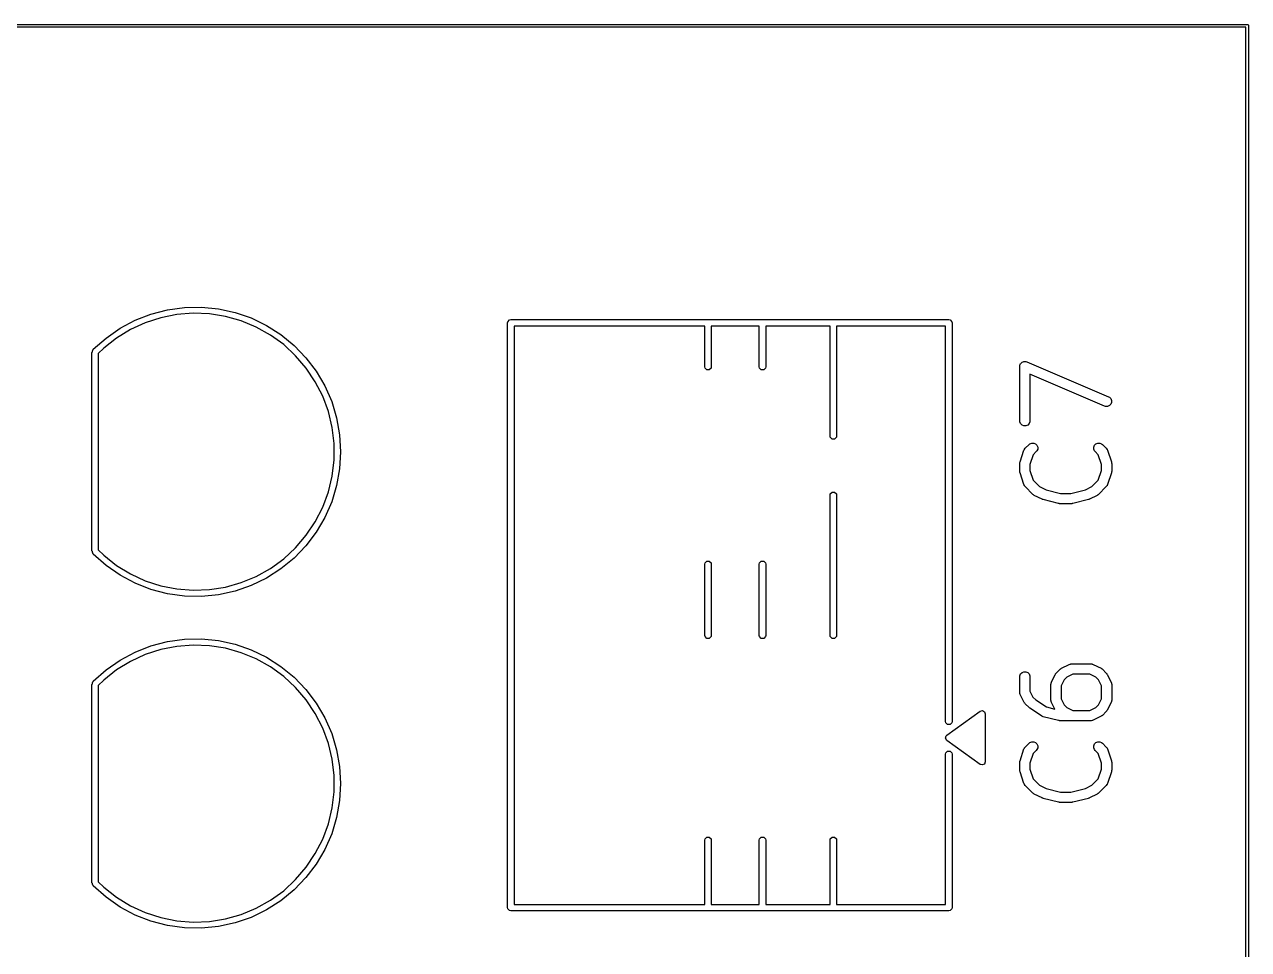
# Model space of a CAD drawing. Extents: x 4.07 to 10.8, y -5 to -0.8.
# Drawn here: x 9.916 to 10.801, y -1.468 to -0.799 of the extents above; entities that cross this region are included whole.
import ezdxf

# ---------------------------------------------------------------- set-up
doc = ezdxf.new("R2010")
doc.units = 0
doc.header["$MEASUREMENT"] = 0
doc.layers.add('BLACK', color=7, linetype='CONTINUOUS')

msp = doc.modelspace()

# ---------------------------------------------------------------- linework, layer by layer
at = {"layer": 'BLACK', "linetype": 'CONTINUOUS'}
for p, q in [((5.8, -0.79902), (10.8, -0.79902)), ((10.79902, -0.80098), (5.80098, -0.80098)), ((10.79902, -4.99902), (10.79902, -0.80098)), ((10.8, -0.79902), (10.80038, -0.79909)), ((10.80038, -0.79909), (10.80091, -0.79962)), ((10.80091, -0.79962), (10.80098, -0.8)), ((10.80098, -0.8), (10.80098, -5)), ((9.99616, -1.0129), (10.00764, -1.0084)), ((10.00764, -1.0084), (10.01957, -1.00529)), ((10.01957, -1.00529), (10.03178, -1.0036)), ((10.03803, -1.00784), (10.02627, -1.00877)), ((10.03178, -1.0036), (10.04411, -1.00336)), ((10.04982, -1.00831), (10.03803, -1.00784)), ((10.04411, -1.00336), (10.05638, -1.00456)), ((10.06147, -1.01015), (10.04982, -1.00831)), ((10.05638, -1.00456), (10.06843, -1.00721)), ((10.06843, -1.00721), (10.08008, -1.01125)), ((9.98528, -1.01871), (9.99616, -1.0129)), ((10.00349, -1.01471), (9.99278, -1.01965)), ((10.01471, -1.01107), (10.00349, -1.01471)), ((10.02627, -1.00877), (10.01471, -1.01107)), ((10.07282, -1.01335), (10.06147, -1.01015)), ((10.08372, -1.01787), (10.07282, -1.01335)), ((10.08008, -1.01125), (10.09117, -1.01663)), ((10.09117, -1.01663), (10.10156, -1.02328)), ((10.26543, -1.01485), (10.26561, -1.01395)), ((10.26543, -1.43769), (10.26543, -1.01485)), ((10.26561, -1.01395), (10.26689, -1.01267)), ((10.26689, -1.01267), (10.2678, -1.01249)), ((10.2678, -1.01249), (10.58433, -1.01249)), ((10.40795, -1.01721), (10.27016, -1.01721)), ((10.27016, -1.01721), (10.27016, -1.43532)), ((10.40795, -1.04666), (10.40795, -1.01721)), ((10.44732, -1.01721), (10.41268, -1.01721)), ((10.41268, -1.01721), (10.41268, -1.04666)), ((10.44732, -1.04666), (10.44732, -1.01721)), ((10.4985, -1.01721), (10.45205, -1.01721)), ((10.45205, -1.01721), (10.45205, -1.04666)), ((10.4985, -1.09662), (10.4985, -1.01721)), ((10.58197, -1.01721), (10.50323, -1.01721)), ((10.50323, -1.01721), (10.50323, -1.09662)), ((10.58197, -1.30304), (10.58197, -1.01721)), ((10.58433, -1.01249), (10.58523, -1.01267)), ((10.58523, -1.01267), (10.58651, -1.01395)), ((10.58651, -1.01395), (10.58669, -1.01485)), ((10.58669, -1.01485), (10.58669, -1.30304)), ((9.96595, -1.03395), (9.97517, -1.02576)), ((9.98272, -1.02582), (9.97346, -1.03312)), ((9.97517, -1.02576), (9.98528, -1.01871)), ((9.99278, -1.01965), (9.98272, -1.02582)), ((10.09401, -1.02363), (10.08372, -1.01787)), ((10.10355, -1.03056), (10.09401, -1.02363)), ((10.10156, -1.02328), (10.11109, -1.0311)), ((9.96529, -1.03525), (9.96595, -1.03395)), ((9.97346, -1.03312), (9.96951, -1.03706)), ((10.11221, -1.03857), (10.10355, -1.03056)), ((10.11109, -1.0311), (10.11963, -1.03999)), ((9.9648, -1.03713), (9.96498, -1.03623)), ((9.9648, -1.17887), (9.9648, -1.03713)), ((9.96498, -1.03623), (9.96538, -1.03583)), ((9.96538, -1.03583), (9.96529, -1.03525)), ((9.96951, -1.03706), (9.96953, -1.03713)), ((9.96953, -1.03713), (9.96953, -1.17887)), ((10.11987, -1.04754), (10.11221, -1.03857)), ((10.11963, -1.03999), (10.12708, -1.04982)), ((10.63629, -1.04419), (10.63679, -1.04371)), ((10.63679, -1.04371), (10.63728, -1.04321)), ((10.63728, -1.04321), (10.6373, -1.0432)), ((10.6373, -1.0432), (10.63732, -1.04319)), ((10.63732, -1.04319), (10.63797, -1.04293)), ((10.63797, -1.04293), (10.63861, -1.04266)), ((10.63861, -1.04266), (10.63864, -1.04266)), ((10.63864, -1.04266), (10.63866, -1.04265)), ((10.63866, -1.04265), (10.63936, -1.04266)), ((10.63936, -1.04266), (10.64005, -1.04266)), ((10.64005, -1.04266), (10.64008, -1.04267)), ((10.64008, -1.04267), (10.6401, -1.04267)), ((10.6401, -1.04267), (10.64079, -1.04289)), ((10.64079, -1.04289), (10.69984, -1.0682)), ((10.12643, -1.05735), (10.11987, -1.04754)), ((10.12708, -1.04982), (10.13331, -1.06046)), ((10.40813, -1.04757), (10.40795, -1.04666)), ((10.40941, -1.04884), (10.40813, -1.04757)), ((10.41122, -1.04884), (10.40941, -1.04884)), ((10.4125, -1.04757), (10.41122, -1.04884)), ((10.41268, -1.04666), (10.4125, -1.04757)), ((10.4475, -1.04757), (10.44732, -1.04666)), ((10.44878, -1.04884), (10.4475, -1.04757)), ((10.45059, -1.04884), (10.44878, -1.04884)), ((10.45187, -1.04757), (10.45059, -1.04884)), ((10.45205, -1.04666), (10.45187, -1.04757)), ((10.63564, -1.04628), (10.63571, -1.04556)), ((10.63564, -1.08565), (10.63564, -1.04628)), ((10.63571, -1.04556), (10.63572, -1.04554)), ((10.63572, -1.04552), (10.636, -1.04488)), ((10.63572, -1.04554), (10.63572, -1.04552)), ((10.636, -1.04488), (10.63626, -1.04423)), ((10.63626, -1.04423), (10.63628, -1.04422)), ((10.63628, -1.04422), (10.63629, -1.04419)), ((10.69693, -1.07498), (10.64302, -1.05188)), ((10.64302, -1.05188), (10.64302, -1.08565)), ((10.13178, -1.06785), (10.12643, -1.05735)), ((10.13331, -1.06046), (10.13825, -1.07175)), ((10.13586, -1.07892), (10.13178, -1.06785)), ((10.69984, -1.0682), (10.70048, -1.06855)), ((10.70048, -1.06855), (10.70148, -1.06958)), ((10.70148, -1.06958), (10.70202, -1.07092)), ((10.13862, -1.09039), (10.13586, -1.07892)), ((10.13825, -1.07175), (10.14183, -1.08355)), ((10.69762, -1.0752), (10.69693, -1.07498)), ((10.69906, -1.07522), (10.69762, -1.0752)), ((10.7004, -1.07468), (10.69906, -1.07522)), ((10.70143, -1.07368), (10.7004, -1.07468)), ((10.702, -1.07236), (10.70143, -1.07368)), ((10.70202, -1.07092), (10.702, -1.07236)), ((10.14183, -1.08355), (10.144, -1.09569)), ((10.63571, -1.08637), (10.63564, -1.08565)), ((10.63626, -1.0877), (10.63571, -1.08637)), ((10.63728, -1.08872), (10.63626, -1.0877)), ((10.6424, -1.0877), (10.64138, -1.08872)), ((10.64295, -1.08637), (10.6424, -1.0877)), ((10.64302, -1.08565), (10.64295, -1.08637)), ((10.14, -1.1021), (10.13862, -1.09039)), ((10.144, -1.09569), (10.14472, -1.108)), ((10.49868, -1.09753), (10.4985, -1.09662)), ((10.50323, -1.09662), (10.50305, -1.09753)), ((10.63861, -1.08927), (10.63728, -1.08872)), ((10.64005, -1.08927), (10.63861, -1.08927)), ((10.64138, -1.08872), (10.64005, -1.08927)), ((10.14, -1.108), (10.14, -1.1021)), ((10.49996, -1.0988), (10.49868, -1.09753)), ((10.50177, -1.0988), (10.49996, -1.0988)), ((10.50305, -1.09753), (10.50177, -1.0988)), ((10.63908, -1.1061), (10.63954, -1.10554)), ((10.63954, -1.10554), (10.64235, -1.10273)), ((10.64235, -1.10273), (10.64291, -1.10227)), ((10.64291, -1.10227), (10.64424, -1.10172)), ((10.64424, -1.10172), (10.64568, -1.10172)), ((10.64568, -1.10172), (10.64701, -1.10227)), ((10.64701, -1.10227), (10.64803, -1.10329)), ((10.64803, -1.10329), (10.64858, -1.10462)), ((10.64858, -1.10462), (10.64858, -1.10606)), ((10.68914, -1.10462), (10.6897, -1.10329)), ((10.68914, -1.10606), (10.68914, -1.10462)), ((10.6897, -1.10329), (10.69071, -1.10227)), ((10.69071, -1.10227), (10.69204, -1.10172)), ((10.69204, -1.10172), (10.69348, -1.10172)), ((10.69348, -1.10172), (10.69482, -1.10227)), ((10.69482, -1.10227), (10.69537, -1.10273)), ((10.69537, -1.10273), (10.69819, -1.10554)), ((10.69819, -1.10554), (10.69865, -1.1061)), ((10.13862, -1.12561), (10.14, -1.1139)), ((10.14, -1.1139), (10.14, -1.108)), ((10.14472, -1.108), (10.144, -1.12031)), ((10.63583, -1.11542), (10.63864, -1.10698)), ((10.63864, -1.10698), (10.63894, -1.10632)), ((10.63894, -1.10632), (10.63903, -1.10622)), ((10.63903, -1.10622), (10.63908, -1.1061)), ((10.64537, -1.11014), (10.64302, -1.11718)), ((10.64757, -1.10795), (10.64537, -1.11014)), ((10.64803, -1.10739), (10.64757, -1.10795)), ((10.64858, -1.10606), (10.64803, -1.10739)), ((10.6897, -1.10739), (10.68914, -1.10606)), ((10.69015, -1.10795), (10.6897, -1.10739)), ((10.69235, -1.11014), (10.69015, -1.10795)), ((10.6947, -1.11718), (10.69235, -1.11014)), ((10.69865, -1.1061), (10.6987, -1.10622)), ((10.6987, -1.10622), (10.69878, -1.10632)), ((10.69878, -1.10632), (10.69908, -1.10698)), ((10.69908, -1.10698), (10.70189, -1.11542)), ((10.144, -1.12031), (10.14183, -1.13245)), ((10.63564, -1.11659), (10.63568, -1.11622)), ((10.63564, -1.12221), (10.63564, -1.11659)), ((10.63568, -1.12257), (10.63564, -1.12221)), ((10.63567, -1.11612), (10.6357, -1.116)), ((10.63568, -1.11622), (10.63567, -1.11612)), ((10.63567, -1.12267), (10.63568, -1.12257)), ((10.6357, -1.1228), (10.63567, -1.12267)), ((10.6357, -1.116), (10.63571, -1.11587)), ((10.63571, -1.12293), (10.6357, -1.1228)), ((10.63571, -1.11587), (10.63575, -1.11578)), ((10.63575, -1.12302), (10.63571, -1.12293)), ((10.63575, -1.11578), (10.63583, -1.11542)), ((10.63583, -1.12338), (10.63575, -1.12302)), ((10.63864, -1.13181), (10.63583, -1.12338)), ((10.64302, -1.11718), (10.64302, -1.12161)), ((10.64302, -1.12161), (10.64537, -1.12865)), ((10.69235, -1.12865), (10.6947, -1.12161)), ((10.6947, -1.12161), (10.6947, -1.11718)), ((10.70189, -1.12338), (10.69908, -1.13181)), ((10.70189, -1.11542), (10.70197, -1.11578)), ((10.70197, -1.12302), (10.70189, -1.12338)), ((10.70197, -1.11578), (10.70201, -1.11587)), ((10.70201, -1.12293), (10.70197, -1.12302)), ((10.70201, -1.11587), (10.70202, -1.116)), ((10.70202, -1.1228), (10.70201, -1.12293)), ((10.70202, -1.116), (10.70205, -1.11612)), ((10.70205, -1.12267), (10.70202, -1.1228)), ((10.70205, -1.11612), (10.70204, -1.11622)), ((10.70204, -1.11622), (10.70208, -1.11659)), ((10.70208, -1.12221), (10.70204, -1.12257)), ((10.70204, -1.12257), (10.70205, -1.12267)), ((10.70208, -1.11659), (10.70208, -1.12221)), ((10.13586, -1.13708), (10.13862, -1.12561)), ((10.14183, -1.13245), (10.13825, -1.14425)), ((10.63894, -1.13247), (10.63864, -1.13181)), ((10.63903, -1.13257), (10.63894, -1.13247)), ((10.64537, -1.12865), (10.64996, -1.13324)), ((10.68777, -1.13324), (10.69235, -1.12865)), ((10.69878, -1.13247), (10.6987, -1.13257)), ((10.69908, -1.13181), (10.69878, -1.13247)), ((10.13178, -1.14815), (10.13586, -1.13708)), ((10.4985, -1.13938), (10.49868, -1.13847)), ((10.4985, -1.24083), (10.4985, -1.13938)), ((10.49868, -1.13847), (10.49996, -1.1372)), ((10.49996, -1.1372), (10.50177, -1.1372)), ((10.50177, -1.1372), (10.50305, -1.13847)), ((10.50305, -1.13847), (10.50323, -1.13938)), ((10.50323, -1.13938), (10.50323, -1.24083)), ((10.63908, -1.1327), (10.63903, -1.13257)), ((10.63954, -1.13326), (10.63908, -1.1327)), ((10.64516, -1.13888), (10.63954, -1.13326)), ((10.64544, -1.13911), (10.64516, -1.13888)), ((10.64551, -1.13919), (10.64544, -1.13911)), ((10.64562, -1.13926), (10.64551, -1.13919)), ((10.64572, -1.13934), (10.64562, -1.13926)), ((10.64581, -1.13938), (10.64572, -1.13934)), ((10.64612, -1.13957), (10.64581, -1.13938)), ((10.65174, -1.14238), (10.64612, -1.13957)), ((10.64996, -1.13324), (10.65468, -1.1356)), ((10.65468, -1.1356), (10.6651, -1.1382)), ((10.6651, -1.1382), (10.67263, -1.1382)), ((10.67263, -1.1382), (10.68304, -1.1356)), ((10.68304, -1.1356), (10.68777, -1.13324)), ((10.6916, -1.13957), (10.68598, -1.14238)), ((10.69191, -1.13938), (10.6916, -1.13957)), ((10.692, -1.13934), (10.69191, -1.13938)), ((10.6921, -1.13926), (10.692, -1.13934)), ((10.69222, -1.13919), (10.6921, -1.13926)), ((10.69228, -1.13911), (10.69222, -1.13919)), ((10.69256, -1.13888), (10.69228, -1.13911)), ((10.69819, -1.13326), (10.69256, -1.13888)), ((10.69865, -1.1327), (10.69819, -1.13326)), ((10.6987, -1.13257), (10.69865, -1.1327)), ((10.12643, -1.15865), (10.13178, -1.14815)), ((10.13825, -1.14425), (10.13331, -1.15554)), ((10.6518, -1.1424), (10.65174, -1.14238)), ((10.65182, -1.14242), (10.6518, -1.1424)), ((10.65212, -1.14253), (10.65182, -1.14242)), ((10.65242, -1.14264), (10.65212, -1.14253)), ((10.65245, -1.14264), (10.65242, -1.14264)), ((10.6525, -1.14266), (10.65245, -1.14264)), ((10.66375, -1.14548), (10.6525, -1.14266)), ((10.66387, -1.14549), (10.66375, -1.14548)), ((10.66392, -1.14551), (10.66387, -1.14549)), ((10.66419, -1.14554), (10.66392, -1.14551)), ((10.66446, -1.14558), (10.66419, -1.14554)), ((10.66452, -1.14557), (10.66446, -1.14558)), ((10.66464, -1.14559), (10.66452, -1.14557)), ((10.67308, -1.14559), (10.66464, -1.14559)), ((10.67321, -1.14557), (10.67308, -1.14559)), ((10.67326, -1.14558), (10.67321, -1.14557)), ((10.67353, -1.14554), (10.67326, -1.14558)), ((10.6738, -1.14551), (10.67353, -1.14554)), ((10.67385, -1.14549), (10.6738, -1.14551)), ((10.67397, -1.14548), (10.67385, -1.14549)), ((10.68522, -1.14266), (10.67397, -1.14548)), ((10.68528, -1.14264), (10.68522, -1.14266)), ((10.6853, -1.14264), (10.68528, -1.14264)), ((10.6856, -1.14253), (10.6853, -1.14264)), ((10.6859, -1.14242), (10.6856, -1.14253)), ((10.68593, -1.1424), (10.6859, -1.14242)), ((10.68598, -1.14238), (10.68593, -1.1424)), ((10.11987, -1.16846), (10.12643, -1.15865)), ((10.13331, -1.15554), (10.12708, -1.16618)), ((10.12708, -1.16618), (10.11963, -1.17601)), ((10.11963, -1.17601), (10.11109, -1.1849)), ((10.11221, -1.17743), (10.11987, -1.16846)), ((9.96498, -1.17977), (9.9648, -1.17887)), ((9.96538, -1.18017), (9.96498, -1.17977)), ((9.96529, -1.18075), (9.96538, -1.18017)), ((9.96595, -1.18205), (9.96529, -1.18075)), ((9.97517, -1.19024), (9.96595, -1.18205)), ((9.96953, -1.17887), (9.96951, -1.17894)), ((9.96951, -1.17894), (9.97346, -1.18288)), ((9.97346, -1.18288), (9.98272, -1.19018)), ((10.09401, -1.19237), (10.10355, -1.18544)), ((10.11109, -1.1849), (10.10156, -1.19272)), ((10.10355, -1.18544), (10.11221, -1.17743)), ((9.98528, -1.19729), (9.97517, -1.19024)), ((9.98272, -1.19018), (9.99278, -1.19635)), ((10.08372, -1.19813), (10.09401, -1.19237)), ((10.10156, -1.19272), (10.09117, -1.19937)), ((10.40795, -1.18934), (10.40813, -1.18843)), ((10.40795, -1.24083), (10.40795, -1.18934)), ((10.40813, -1.18843), (10.40941, -1.18716)), ((10.40941, -1.18716), (10.41122, -1.18716)), ((10.41122, -1.18716), (10.4125, -1.18843)), ((10.4125, -1.18843), (10.41268, -1.18934)), ((10.41268, -1.18934), (10.41268, -1.24083)), ((10.44732, -1.18934), (10.4475, -1.18843)), ((10.44732, -1.24083), (10.44732, -1.18934)), ((10.4475, -1.18843), (10.44878, -1.18716)), ((10.44878, -1.18716), (10.45059, -1.18716)), ((10.45059, -1.18716), (10.45187, -1.18843)), ((10.45187, -1.18843), (10.45205, -1.18934)), ((10.45205, -1.18934), (10.45205, -1.24083)), ((9.99616, -1.2031), (9.98528, -1.19729)), ((9.99278, -1.19635), (10.00349, -1.20129)), ((10.00764, -1.2076), (9.99616, -1.2031)), ((10.00349, -1.20129), (10.01471, -1.20493)), ((10.06147, -1.20585), (10.07282, -1.20265)), ((10.07282, -1.20265), (10.08372, -1.19813)), ((10.09117, -1.19937), (10.08008, -1.20475)), ((10.01957, -1.21071), (10.00764, -1.2076)), ((10.01471, -1.20493), (10.02627, -1.20723)), ((10.03178, -1.2124), (10.01957, -1.21071)), ((10.02627, -1.20723), (10.03803, -1.20816)), ((10.03803, -1.20816), (10.04982, -1.20769)), ((10.05638, -1.21144), (10.04411, -1.21264)), ((10.04982, -1.20769), (10.06147, -1.20585)), ((10.06843, -1.20879), (10.05638, -1.21144)), ((10.08008, -1.20475), (10.06843, -1.20879)), ((10.04411, -1.21264), (10.03178, -1.2124)), ((10.00764, -1.2484), (10.01957, -1.24529)), ((10.01957, -1.24529), (10.03178, -1.2436)), ((10.03178, -1.2436), (10.04411, -1.24336)), ((10.04411, -1.24336), (10.05638, -1.24456)), ((10.05638, -1.24456), (10.06843, -1.24721)), ((10.06843, -1.24721), (10.08008, -1.25125)), ((10.40813, -1.24174), (10.40795, -1.24083)), ((10.40941, -1.24302), (10.40813, -1.24174)), ((10.41122, -1.24302), (10.40941, -1.24302)), ((10.4125, -1.24174), (10.41122, -1.24302)), ((10.41268, -1.24083), (10.4125, -1.24174)), ((10.4475, -1.24174), (10.44732, -1.24083)), ((10.44878, -1.24302), (10.4475, -1.24174)), ((10.45059, -1.24302), (10.44878, -1.24302)), ((10.45187, -1.24174), (10.45059, -1.24302)), ((10.45205, -1.24083), (10.45187, -1.24174)), ((10.49868, -1.24174), (10.4985, -1.24083)), ((10.49996, -1.24302), (10.49868, -1.24174)), ((10.50177, -1.24302), (10.49996, -1.24302)), ((10.50305, -1.24174), (10.50177, -1.24302)), ((10.50323, -1.24083), (10.50305, -1.24174)), ((9.98528, -1.25871), (9.99616, -1.2529)), ((10.00349, -1.25471), (9.99278, -1.25965)), ((9.99616, -1.2529), (10.00764, -1.2484)), ((10.01471, -1.25107), (10.00349, -1.25471)), ((10.02627, -1.24877), (10.01471, -1.25107)), ((10.03803, -1.24784), (10.02627, -1.24877)), ((10.04982, -1.24831), (10.03803, -1.24784)), ((10.06147, -1.25015), (10.04982, -1.24831)), ((10.07282, -1.25335), (10.06147, -1.25015)), ((10.08372, -1.25787), (10.07282, -1.25335)), ((10.08008, -1.25125), (10.09117, -1.25663)), ((9.97517, -1.26576), (9.98528, -1.25871)), ((9.99278, -1.25965), (9.98272, -1.26582)), ((10.09401, -1.26363), (10.08372, -1.25787)), ((10.09117, -1.25663), (10.10156, -1.26328)), ((10.10355, -1.27056), (10.09401, -1.26363)), ((10.10156, -1.26328), (10.11109, -1.2711)), ((10.66485, -1.2653), (10.66513, -1.26506)), ((10.66513, -1.26506), (10.66519, -1.26499)), ((10.66519, -1.26499), (10.6653, -1.26492)), ((10.6653, -1.26492), (10.6654, -1.26484)), ((10.6654, -1.26484), (10.66549, -1.2648)), ((10.66549, -1.2648), (10.6658, -1.2646)), ((10.6658, -1.2646), (10.67143, -1.26179)), ((10.67143, -1.26179), (10.6721, -1.26153)), ((10.6721, -1.26153), (10.67224, -1.26152)), ((10.67224, -1.26152), (10.67236, -1.26147)), ((10.67236, -1.26147), (10.67308, -1.2614)), ((10.67308, -1.2614), (10.68714, -1.2614)), ((10.68714, -1.2614), (10.68786, -1.26147)), ((10.68786, -1.26147), (10.68798, -1.26152)), ((10.68798, -1.26152), (10.68812, -1.26153)), ((10.68812, -1.26153), (10.68879, -1.26179)), ((10.68879, -1.26179), (10.69442, -1.2646)), ((10.69442, -1.2646), (10.69473, -1.2648)), ((10.69473, -1.2648), (10.69482, -1.26484)), ((10.69482, -1.26484), (10.69492, -1.26492)), ((10.69492, -1.26492), (10.69503, -1.26499)), ((10.69503, -1.26499), (10.69509, -1.26506)), ((10.69509, -1.26506), (10.69537, -1.2653)), ((9.96529, -1.27525), (9.96595, -1.27395)), ((9.96595, -1.27395), (9.97517, -1.26576)), ((9.97346, -1.27312), (9.96951, -1.27706)), ((9.98272, -1.26582), (9.97346, -1.27312)), ((10.11221, -1.27857), (10.10355, -1.27056)), ((10.11109, -1.2711), (10.11963, -1.27999)), ((10.63564, -1.27072), (10.63571, -1.27)), ((10.63564, -1.28197), (10.63564, -1.27072)), ((10.63571, -1.27), (10.63626, -1.26867)), ((10.63626, -1.26867), (10.63728, -1.26765)), ((10.63728, -1.26765), (10.63861, -1.2671)), ((10.63861, -1.2671), (10.64005, -1.2671)), ((10.64005, -1.2671), (10.64138, -1.26765)), ((10.64138, -1.26765), (10.6424, -1.26867)), ((10.6424, -1.26867), (10.64295, -1.27)), ((10.64295, -1.27), (10.64302, -1.27072)), ((10.64302, -1.27072), (10.64302, -1.2811)), ((10.65853, -1.27469), (10.66134, -1.26907)), ((10.66134, -1.26907), (10.66154, -1.26876)), ((10.66154, -1.26876), (10.66157, -1.26867)), ((10.66157, -1.26867), (10.66166, -1.26857)), ((10.66166, -1.26857), (10.66173, -1.26846)), ((10.66173, -1.26846), (10.6618, -1.26839)), ((10.6618, -1.26839), (10.66203, -1.26811)), ((10.66203, -1.26811), (10.66485, -1.2653)), ((10.66768, -1.2729), (10.66552, -1.27721)), ((10.66964, -1.27094), (10.66768, -1.2729)), ((10.67395, -1.26878), (10.66964, -1.27094)), ((10.68627, -1.26878), (10.67395, -1.26878)), ((10.69058, -1.27094), (10.68627, -1.26878)), ((10.69254, -1.2729), (10.69058, -1.27094)), ((10.6947, -1.27721), (10.69254, -1.2729)), ((10.69537, -1.2653), (10.69819, -1.26811)), ((10.69819, -1.26811), (10.69842, -1.26839)), ((10.69842, -1.26839), (10.69849, -1.26846)), ((10.69849, -1.26846), (10.69856, -1.26857)), ((10.69856, -1.26857), (10.69865, -1.26867)), ((10.69865, -1.26867), (10.69868, -1.26876)), ((10.69868, -1.26876), (10.69888, -1.26907)), ((10.69888, -1.26907), (10.70169, -1.27469)), ((9.9648, -1.27713), (9.96498, -1.27623)), ((9.9648, -1.41887), (9.9648, -1.27713)), ((9.96498, -1.27623), (9.96538, -1.27583)), ((9.96538, -1.27583), (9.96529, -1.27525)), ((9.96951, -1.27706), (9.96953, -1.27713)), ((9.96953, -1.27713), (9.96953, -1.41887)), ((10.11987, -1.28754), (10.11221, -1.27857)), ((10.11963, -1.27999), (10.12708, -1.28982)), ((10.63571, -1.28269), (10.63564, -1.28197)), ((10.63576, -1.28281), (10.63571, -1.28269)), ((10.63577, -1.28294), (10.63576, -1.28281)), ((10.63603, -1.28362), (10.63577, -1.28294)), ((10.64302, -1.2811), (10.64518, -1.2854)), ((10.65814, -1.27634), (10.65821, -1.27562)), ((10.65814, -1.28759), (10.65814, -1.27634)), ((10.65821, -1.27562), (10.65826, -1.2755)), ((10.65826, -1.2755), (10.65827, -1.27537)), ((10.65827, -1.27537), (10.65853, -1.27469)), ((10.66552, -1.27721), (10.66552, -1.28672)), ((10.6947, -1.28672), (10.6947, -1.27721)), ((10.70169, -1.27469), (10.70195, -1.27537)), ((10.70195, -1.27537), (10.70196, -1.2755)), ((10.70196, -1.2755), (10.70201, -1.27562)), ((10.70201, -1.27562), (10.70208, -1.27634)), ((10.70208, -1.27634), (10.70208, -1.28759)), ((10.12643, -1.29735), (10.11987, -1.28754)), ((10.12708, -1.28982), (10.13331, -1.30046)), ((10.63884, -1.28924), (10.63603, -1.28362)), ((10.63904, -1.28955), (10.63884, -1.28924)), ((10.63908, -1.28964), (10.63904, -1.28955)), ((10.63916, -1.28974), (10.63908, -1.28964)), ((10.63923, -1.28985), (10.63916, -1.28974)), ((10.6393, -1.28992), (10.63923, -1.28985)), ((10.63954, -1.2902), (10.6393, -1.28992)), ((10.64235, -1.29301), (10.63954, -1.2902)), ((10.64518, -1.2854), (10.64731, -1.28754)), ((10.64731, -1.28754), (10.65491, -1.2926)), ((10.65821, -1.28831), (10.65814, -1.28759)), ((10.65826, -1.28843), (10.65821, -1.28831)), ((10.65827, -1.28857), (10.65826, -1.28843)), ((10.65853, -1.28924), (10.65827, -1.28857)), ((10.66097, -1.29412), (10.65853, -1.28924)), ((10.66552, -1.28672), (10.66768, -1.29103)), ((10.66768, -1.29103), (10.66964, -1.29299)), ((10.69058, -1.29299), (10.69254, -1.29103)), ((10.69254, -1.29103), (10.6947, -1.28672)), ((10.70169, -1.28924), (10.69888, -1.29487)), ((10.70195, -1.28857), (10.70169, -1.28924)), ((10.70196, -1.28843), (10.70195, -1.28857)), ((10.70201, -1.28831), (10.70196, -1.28843)), ((10.70208, -1.28759), (10.70201, -1.28831)), ((10.13178, -1.30785), (10.12643, -1.29735)), ((10.13331, -1.30046), (10.13825, -1.31175)), ((10.58295, -1.31293), (10.60696, -1.29561)), ((10.60696, -1.29561), (10.60872, -1.2952)), ((10.60872, -1.2952), (10.61026, -1.29615)), ((10.61026, -1.29615), (10.61071, -1.29753)), ((10.61071, -1.29753), (10.61071, -1.33217)), ((10.64235, -1.29302), (10.64235, -1.29301)), ((10.64235, -1.29301), (10.64235, -1.29301)), ((10.64263, -1.29325), (10.64235, -1.29302)), ((10.64291, -1.29347), (10.64263, -1.29325)), ((10.65135, -1.2991), (10.64291, -1.29347)), ((10.64291, -1.29347), (10.64291, -1.29347)), ((10.64291, -1.29347), (10.64291, -1.29347)), ((10.65174, -1.29931), (10.65135, -1.2991)), ((10.65182, -1.29936), (10.65174, -1.29931)), ((10.6519, -1.2994), (10.65182, -1.29936)), ((10.65199, -1.29944), (10.6519, -1.2994)), ((10.65208, -1.29946), (10.65199, -1.29944)), ((10.6525, -1.29961), (10.65208, -1.29946)), ((10.66375, -1.30242), (10.6525, -1.29961)), ((10.65491, -1.2926), (10.66097, -1.29412)), ((10.66964, -1.29299), (10.67395, -1.29515)), ((10.67395, -1.29515), (10.68627, -1.29515)), ((10.68627, -1.29515), (10.69058, -1.29299)), ((10.69442, -1.29933), (10.68879, -1.30214)), ((10.69473, -1.29913), (10.69442, -1.29933)), ((10.69482, -1.2991), (10.69473, -1.29913)), ((10.69492, -1.29901), (10.69482, -1.2991)), ((10.69503, -1.29894), (10.69492, -1.29901)), ((10.69509, -1.29887), (10.69503, -1.29894)), ((10.69537, -1.29864), (10.69509, -1.29887)), ((10.69819, -1.29583), (10.69537, -1.29864)), ((10.69842, -1.29554), (10.69819, -1.29583)), ((10.69849, -1.29548), (10.69842, -1.29554)), ((10.69856, -1.29537), (10.69849, -1.29548)), ((10.69865, -1.29527), (10.69856, -1.29537)), ((10.69868, -1.29518), (10.69865, -1.29527)), ((10.69888, -1.29487), (10.69868, -1.29518)), ((10.13586, -1.31892), (10.13178, -1.30785)), ((10.58215, -1.30394), (10.58197, -1.30304)), ((10.58343, -1.30522), (10.58215, -1.30394)), ((10.58523, -1.30522), (10.58343, -1.30522)), ((10.58651, -1.30394), (10.58523, -1.30522)), ((10.58669, -1.30304), (10.58651, -1.30394)), ((10.66387, -1.30244), (10.66375, -1.30242)), ((10.66392, -1.30246), (10.66387, -1.30244)), ((10.66419, -1.30249), (10.66392, -1.30246)), ((10.66446, -1.30253), (10.66419, -1.30249)), ((10.66452, -1.30252), (10.66446, -1.30253)), ((10.66464, -1.30253), (10.66452, -1.30252)), ((10.68714, -1.30253), (10.66464, -1.30253)), ((10.68786, -1.30246), (10.68714, -1.30253)), ((10.68798, -1.30241), (10.68786, -1.30246)), ((10.68812, -1.3024), (10.68798, -1.30241)), ((10.68879, -1.30214), (10.68812, -1.3024)), ((10.13825, -1.31175), (10.14183, -1.32355)), ((10.582, -1.31523), (10.58241, -1.31347)), ((10.58295, -1.31677), (10.582, -1.31523)), ((10.58241, -1.31347), (10.58295, -1.31293)), ((10.60696, -1.33409), (10.58295, -1.31677)), ((10.64235, -1.31873), (10.64291, -1.31827)), ((10.64291, -1.31827), (10.64424, -1.31772)), ((10.64424, -1.31772), (10.64568, -1.31772)), ((10.64568, -1.31772), (10.64701, -1.31827)), ((10.64701, -1.31827), (10.64803, -1.31929)), ((10.6897, -1.31929), (10.69071, -1.31827)), ((10.69071, -1.31827), (10.69204, -1.31772)), ((10.69204, -1.31772), (10.69348, -1.31772)), ((10.69348, -1.31772), (10.69482, -1.31827)), ((10.69482, -1.31827), (10.69537, -1.31873)), ((10.13862, -1.33039), (10.13586, -1.31892)), ((10.14183, -1.32355), (10.144, -1.33569)), ((10.58197, -1.32666), (10.58215, -1.32576)), ((10.58197, -1.43532), (10.58197, -1.32666)), ((10.58215, -1.32576), (10.58343, -1.32448)), ((10.58343, -1.32448), (10.58523, -1.32448)), ((10.58523, -1.32448), (10.58651, -1.32576)), ((10.58651, -1.32576), (10.58669, -1.32666)), ((10.58669, -1.32666), (10.58669, -1.43769)), ((10.63583, -1.33142), (10.63864, -1.32298)), ((10.63864, -1.32298), (10.63894, -1.32232)), ((10.63894, -1.32232), (10.63903, -1.32222)), ((10.63903, -1.32222), (10.63908, -1.3221)), ((10.63908, -1.3221), (10.63954, -1.32154)), ((10.63954, -1.32154), (10.64235, -1.31873)), ((10.64537, -1.32614), (10.64302, -1.33318)), ((10.64757, -1.32395), (10.64537, -1.32614)), ((10.64803, -1.32339), (10.64757, -1.32395)), ((10.64803, -1.31929), (10.64858, -1.32062)), ((10.64858, -1.32206), (10.64803, -1.32339)), ((10.64858, -1.32062), (10.64858, -1.32206)), ((10.68914, -1.32062), (10.6897, -1.31929)), ((10.68914, -1.32206), (10.68914, -1.32062)), ((10.6897, -1.32339), (10.68914, -1.32206)), ((10.69015, -1.32395), (10.6897, -1.32339)), ((10.69235, -1.32614), (10.69015, -1.32395)), ((10.6947, -1.33318), (10.69235, -1.32614)), ((10.69537, -1.31873), (10.69819, -1.32154)), ((10.69819, -1.32154), (10.69865, -1.3221)), ((10.69865, -1.3221), (10.6987, -1.32222)), ((10.6987, -1.32222), (10.69878, -1.32232)), ((10.69878, -1.32232), (10.69908, -1.32298)), ((10.69908, -1.32298), (10.70189, -1.33142)), ((10.14, -1.3421), (10.13862, -1.33039)), ((10.144, -1.33569), (10.14472, -1.348)), ((10.60835, -1.33454), (10.60696, -1.33409)), ((10.61002, -1.33384), (10.60835, -1.33454)), ((10.61071, -1.33217), (10.61002, -1.33384)), ((10.63564, -1.33259), (10.63568, -1.33222)), ((10.63564, -1.33821), (10.63564, -1.33259)), ((10.63567, -1.33212), (10.6357, -1.332)), ((10.63568, -1.33222), (10.63567, -1.33212)), ((10.6357, -1.332), (10.63571, -1.33187)), ((10.63571, -1.33187), (10.63575, -1.33178)), ((10.63575, -1.33178), (10.63583, -1.33142)), ((10.64302, -1.33318), (10.64302, -1.33761)), ((10.6947, -1.33761), (10.6947, -1.33318)), ((10.70189, -1.33142), (10.70197, -1.33178)), ((10.70197, -1.33178), (10.70201, -1.33187)), ((10.70201, -1.33187), (10.70202, -1.332)), ((10.70202, -1.332), (10.70205, -1.33212)), ((10.70205, -1.33212), (10.70204, -1.33222)), ((10.70204, -1.33222), (10.70208, -1.33259)), ((10.70208, -1.33259), (10.70208, -1.33821)), ((10.14, -1.348), (10.14, -1.3421)), ((10.63568, -1.33857), (10.63564, -1.33821)), ((10.63567, -1.33867), (10.63568, -1.33857)), ((10.6357, -1.3388), (10.63567, -1.33867)), ((10.63571, -1.33893), (10.6357, -1.3388)), ((10.63575, -1.33902), (10.63571, -1.33893)), ((10.63583, -1.33938), (10.63575, -1.33902)), ((10.63864, -1.34781), (10.63583, -1.33938)), ((10.64302, -1.33761), (10.64537, -1.34465)), ((10.64537, -1.34465), (10.64996, -1.34924)), ((10.68777, -1.34924), (10.69235, -1.34465)), ((10.69235, -1.34465), (10.6947, -1.33761)), ((10.70189, -1.33938), (10.69908, -1.34781)), ((10.70197, -1.33902), (10.70189, -1.33938)), ((10.70201, -1.33893), (10.70197, -1.33902)), ((10.70202, -1.3388), (10.70201, -1.33893)), ((10.70205, -1.33867), (10.70202, -1.3388)), ((10.70208, -1.33821), (10.70204, -1.33857)), ((10.70204, -1.33857), (10.70205, -1.33867)), ((10.14, -1.3539), (10.14, -1.348)), ((10.14472, -1.348), (10.144, -1.36031)), ((10.63894, -1.34847), (10.63864, -1.34781)), ((10.63903, -1.34857), (10.63894, -1.34847)), ((10.63908, -1.3487), (10.63903, -1.34857)), ((10.63954, -1.34926), (10.63908, -1.3487)), ((10.64516, -1.35488), (10.63954, -1.34926)), ((10.64996, -1.34924), (10.65468, -1.3516)), ((10.65468, -1.3516), (10.6651, -1.3542)), ((10.67263, -1.3542), (10.68304, -1.3516)), ((10.68304, -1.3516), (10.68777, -1.34924)), ((10.69819, -1.34926), (10.69256, -1.35488)), ((10.69865, -1.3487), (10.69819, -1.34926)), ((10.6987, -1.34857), (10.69865, -1.3487)), ((10.69878, -1.34847), (10.6987, -1.34857)), ((10.69908, -1.34781), (10.69878, -1.34847)), ((10.13862, -1.36561), (10.14, -1.3539)), ((10.144, -1.36031), (10.14183, -1.37245)), ((10.64544, -1.35511), (10.64516, -1.35488)), ((10.64551, -1.35519), (10.64544, -1.35511)), ((10.64562, -1.35526), (10.64551, -1.35519)), ((10.64572, -1.35534), (10.64562, -1.35526)), ((10.64581, -1.35538), (10.64572, -1.35534)), ((10.64612, -1.35557), (10.64581, -1.35538)), ((10.65174, -1.35838), (10.64612, -1.35557)), ((10.6518, -1.3584), (10.65174, -1.35838)), ((10.65182, -1.35842), (10.6518, -1.3584)), ((10.65212, -1.35853), (10.65182, -1.35842)), ((10.65242, -1.35864), (10.65212, -1.35853)), ((10.65245, -1.35864), (10.65242, -1.35864)), ((10.6525, -1.35866), (10.65245, -1.35864)), ((10.66375, -1.36148), (10.6525, -1.35866)), ((10.66387, -1.36149), (10.66375, -1.36148)), ((10.66392, -1.36151), (10.66387, -1.36149)), ((10.66419, -1.36154), (10.66392, -1.36151)), ((10.66446, -1.36158), (10.66419, -1.36154)), ((10.66452, -1.36157), (10.66446, -1.36158)), ((10.66464, -1.36159), (10.66452, -1.36157)), ((10.67308, -1.36159), (10.66464, -1.36159)), ((10.6651, -1.3542), (10.67263, -1.3542)), ((10.67321, -1.36157), (10.67308, -1.36159)), ((10.67326, -1.36158), (10.67321, -1.36157)), ((10.67353, -1.36154), (10.67326, -1.36158)), ((10.6738, -1.36151), (10.67353, -1.36154)), ((10.67385, -1.36149), (10.6738, -1.36151)), ((10.67397, -1.36148), (10.67385, -1.36149)), ((10.68522, -1.35866), (10.67397, -1.36148)), ((10.68528, -1.35864), (10.68522, -1.35866)), ((10.6853, -1.35864), (10.68528, -1.35864)), ((10.6856, -1.35853), (10.6853, -1.35864)), ((10.6859, -1.35842), (10.6856, -1.35853)), ((10.68593, -1.3584), (10.6859, -1.35842)), ((10.68598, -1.35838), (10.68593, -1.3584)), ((10.6916, -1.35557), (10.68598, -1.35838)), ((10.69191, -1.35538), (10.6916, -1.35557)), ((10.692, -1.35534), (10.69191, -1.35538)), ((10.6921, -1.35526), (10.692, -1.35534)), ((10.69222, -1.35519), (10.6921, -1.35526)), ((10.69228, -1.35511), (10.69222, -1.35519)), ((10.69256, -1.35488), (10.69228, -1.35511)), ((10.13586, -1.37708), (10.13862, -1.36561)), ((10.13178, -1.38815), (10.13586, -1.37708)), ((10.14183, -1.37245), (10.13825, -1.38425)), ((10.12643, -1.39865), (10.13178, -1.38815)), ((10.13825, -1.38425), (10.13331, -1.39554)), ((10.40795, -1.38887), (10.40813, -1.38796)), ((10.40795, -1.43532), (10.40795, -1.38887)), ((10.40813, -1.38796), (10.40941, -1.38668)), ((10.40941, -1.38668), (10.41122, -1.38668)), ((10.41122, -1.38668), (10.4125, -1.38796)), ((10.4125, -1.38796), (10.41268, -1.38887)), ((10.41268, -1.38887), (10.41268, -1.43532)), ((10.44732, -1.38887), (10.4475, -1.38796)), ((10.44732, -1.43532), (10.44732, -1.38887)), ((10.4475, -1.38796), (10.44878, -1.38668)), ((10.44878, -1.38668), (10.45059, -1.38668)), ((10.45059, -1.38668), (10.45187, -1.38796)), ((10.45187, -1.38796), (10.45205, -1.38887)), ((10.45205, -1.38887), (10.45205, -1.43532)), ((10.4985, -1.38887), (10.49868, -1.38796)), ((10.4985, -1.43532), (10.4985, -1.38887)), ((10.49868, -1.38796), (10.49996, -1.38668)), ((10.49996, -1.38668), (10.50177, -1.38668)), ((10.50177, -1.38668), (10.50305, -1.38796)), ((10.50305, -1.38796), (10.50323, -1.38887)), ((10.50323, -1.38887), (10.50323, -1.43532)), ((10.13331, -1.39554), (10.12708, -1.40618)), ((10.12708, -1.40618), (10.11963, -1.41601)), ((10.11987, -1.40846), (10.12643, -1.39865)), ((10.11221, -1.41743), (10.11987, -1.40846)), ((9.96498, -1.41977), (9.9648, -1.41887)), ((9.96538, -1.42017), (9.96498, -1.41977)), ((9.96529, -1.42075), (9.96538, -1.42017)), ((9.96595, -1.42205), (9.96529, -1.42075)), ((9.97517, -1.43024), (9.96595, -1.42205)), ((9.96953, -1.41887), (9.96951, -1.41894)), ((9.96951, -1.41894), (9.97346, -1.42288)), ((9.97346, -1.42288), (9.98272, -1.43018)), ((10.10355, -1.42544), (10.11221, -1.41743)), ((10.11963, -1.41601), (10.11109, -1.4249)), ((9.98528, -1.43729), (9.97517, -1.43024)), ((9.98272, -1.43018), (9.99278, -1.43635)), ((10.08372, -1.43813), (10.09401, -1.43237)), ((10.10156, -1.43272), (10.09117, -1.43937)), ((10.09401, -1.43237), (10.10355, -1.42544)), ((10.11109, -1.4249), (10.10156, -1.43272)), ((9.99616, -1.4431), (9.98528, -1.43729)), ((9.99278, -1.43635), (10.00349, -1.44129)), ((10.00349, -1.44129), (10.01471, -1.44493)), ((10.07282, -1.44265), (10.08372, -1.43813)), ((10.09117, -1.43937), (10.08008, -1.44475)), ((10.26561, -1.43859), (10.26543, -1.43769)), ((10.26689, -1.43987), (10.26561, -1.43859)), ((10.2678, -1.44005), (10.26689, -1.43987)), ((10.58433, -1.44005), (10.2678, -1.44005)), ((10.27016, -1.43532), (10.40795, -1.43532)), ((10.41268, -1.43532), (10.44732, -1.43532)), ((10.45205, -1.43532), (10.4985, -1.43532)), ((10.50323, -1.43532), (10.58197, -1.43532)), ((10.58523, -1.43987), (10.58433, -1.44005)), ((10.58651, -1.43859), (10.58523, -1.43987)), ((10.58669, -1.43769), (10.58651, -1.43859)), ((10.00764, -1.4476), (9.99616, -1.4431)), ((10.01957, -1.45071), (10.00764, -1.4476)), ((10.01471, -1.44493), (10.02627, -1.44723)), ((10.03178, -1.4524), (10.01957, -1.45071)), ((10.02627, -1.44723), (10.03803, -1.44816)), ((10.03803, -1.44816), (10.04982, -1.44769)), ((10.04982, -1.44769), (10.06147, -1.44585)), ((10.06843, -1.44879), (10.05638, -1.45144)), ((10.06147, -1.44585), (10.07282, -1.44265)), ((10.08008, -1.44475), (10.06843, -1.44879)), ((10.04411, -1.45264), (10.03178, -1.4524)), ((10.05638, -1.45144), (10.04411, -1.45264))]:
    msp.add_line(p, q, dxfattribs=at)

doc.saveas('drawing.dxf')
